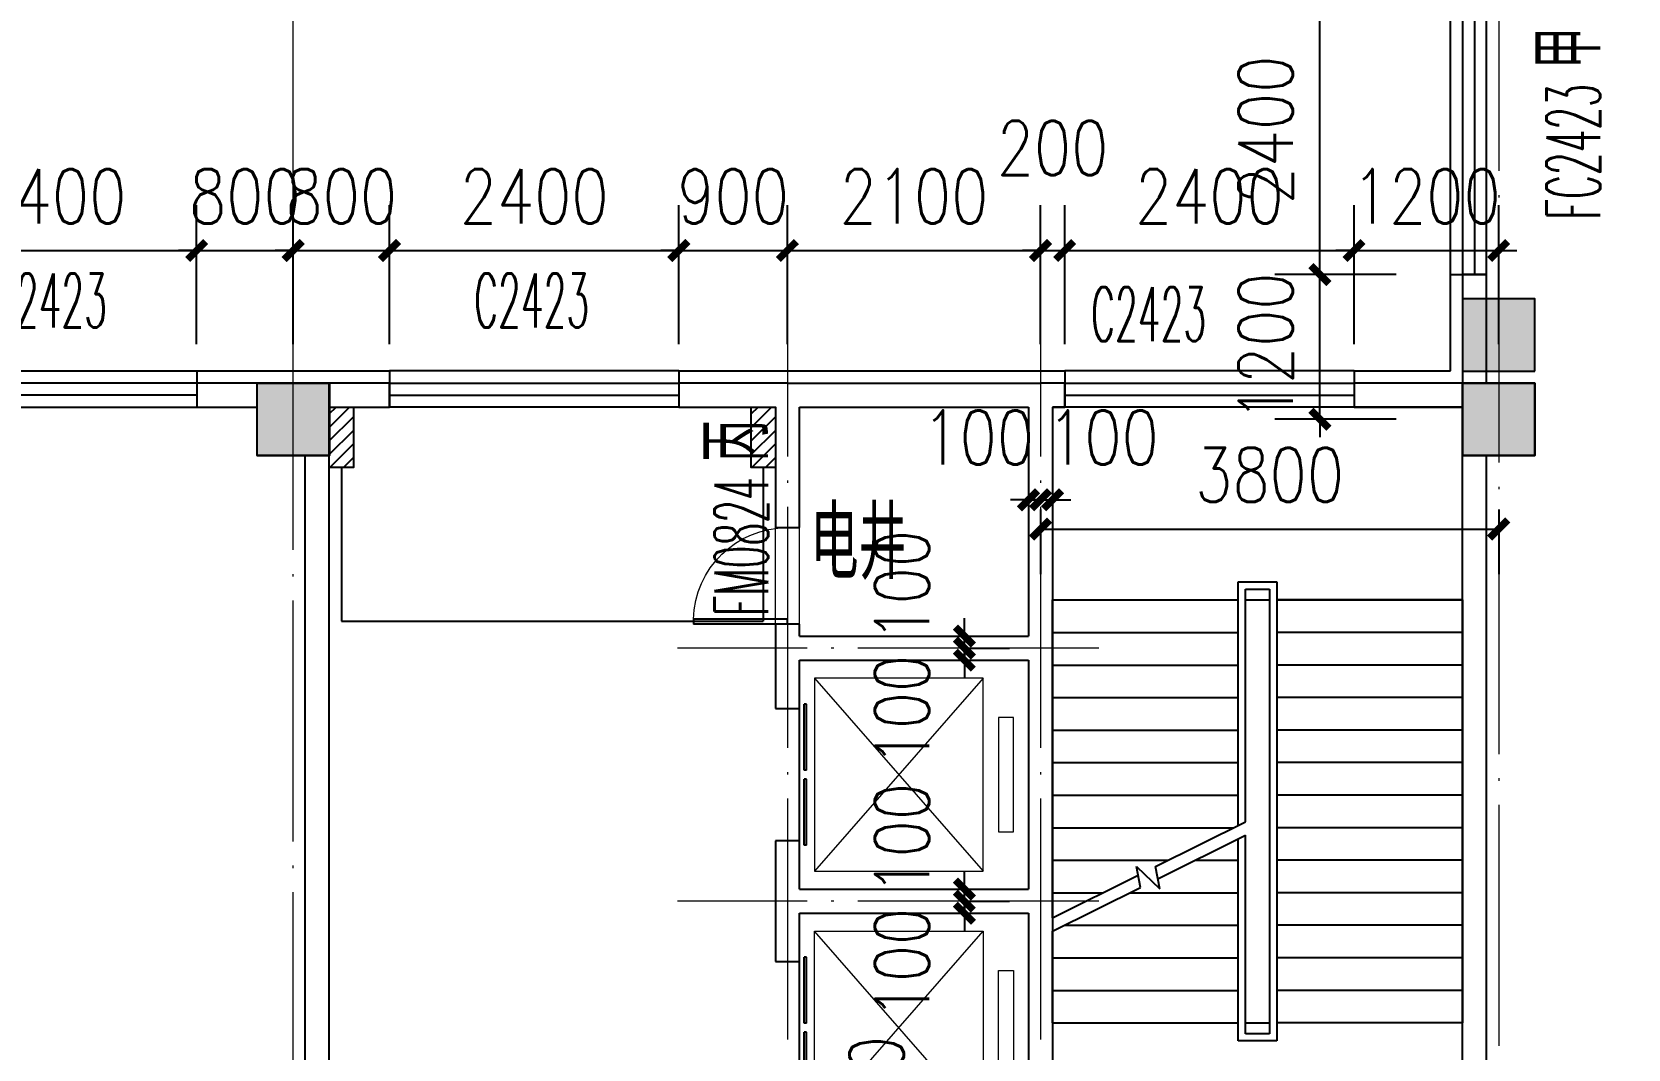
# Model space of a CAD drawing. Extents: x 1417642 to 3570900, y 124798 to 1191112.
# Drawn here: x 1499244 to 1512483, y 280589 to 289031 of the extents above; entities that cross this region are included whole.
import ezdxf

# ---------------------------------------------------------------- set-up
doc = ezdxf.new("R2010")
doc.units = 0
doc.header["$LTSCALE"] = 1000
doc.header["$MEASUREMENT"] = 0
doc.linetypes.add('DOTE', pattern=[2.42, 2, -0.2, 0.02, -0.2])
doc.layers.get('0').update_dxf_attribs({"linetype": 'CONTINUOUS'})
doc.layers.get('Defpoints').update_dxf_attribs({"linetype": 'CONTINUOUS'})
for name, color, linetype in [('colu', 2, 'CONTINUOUS'), ('COLUMN', 9, 'CONTINUOUS'), ('DIM_SYMB', 3, 'CONTINUOUS'), ('DOTE', 1, 'DOTE'), ('PUB_DIM', 3, 'CONTINUOUS'), ('PUB_HATCH', 8, 'CONTINUOUS'), ('PUB_TEXT', 40, 'CONTINUOUS'), ('STAIR', 2, 'CONTINUOUS'), ('SURFACE', 6, 'CONTINUOUS'), ('tiaozheng', 20, 'CONTINUOUS'), ('WALL', 4, 'CONTINUOUS'), ('WINDOW', 2, 'CONTINUOUS'), ('WINDOW_TEXT', 7, 'CONTINUOUS'), ('柱填充', 8, 'CONTINUOUS'), ('柱填充 @ 1', 8, 'CONTINUOUS')]:
    doc.layers.add(name, color=color, linetype=linetype)
doc.styles.add('_TCH_WINDOW', font='ROMANS.shx', dxfattribs={"width": 0.7, "height": 400, "bigfont": 'Z.shx'})
doc.styles.add('DIM_FONT', font='SIMPLEX.shx', dxfattribs={"width": 0.8})
doc.styles.add('Z', font='ROMANS', dxfattribs={"width": 0.7, "bigfont": 'Z'})
doc.dimstyles.new('DIMN150', dxfattribs={"dimscale": 1.5, "dimtxt": 300, "dimasz": 100, "dimexe": 250, "dimexo": 300, "dimgap": 150, "dimtad": 1, "dimdec": 0, "dimzin": 0, "dimdsep": 46, "dimtxsty": 'DIM_FONT', "dimblk": 'ARCHTICK', "dimcen": 0.09, "dimdle": 1.5, "dimclrt": 7, "dimazin": 2, "dimtfac": 1, "dimtdec": 0, "dimtix": 1, "dimtmove": 2, "dimatfit": 3, "dimldrblk": 'ARCHTICK', "dimfxl": 1, "dimtolj": 1, "dimtzin": 0, "dimarcsym": 0})

# ---------------------------------------------------------------- blocks, each defined once
blk = doc.blocks.new('5873')
at = {"layer": '柱填充 @ 1', "ltscale": 1000}
for points in [[(1565228, 714085), (1565828, 714085), (1565828, 713485), (1565228, 713485)], [(1575228, 714085), (1575828, 714085), (1575828, 713485), (1575228, 713485)]]:
    blk.add_hatch(color=256, dxfattribs=at).paths.add_polyline_path(points)
at = {"layer": 'colu', "ltscale": 1000}
for points in [[(1565228, 714085), (1565828, 714085), (1565828, 713485), (1565228, 713485)], [(1575228, 714085), (1575828, 714085), (1575828, 713485), (1575228, 713485)]]:
    blk.add_lwpolyline(points, close=True, dxfattribs=at)
blk = doc.blocks.new('i89')
at = {"layer": '柱填充'}
h = blk.add_hatch(color=256, dxfattribs=at)
h.paths.add_polyline_path([(1555333, 501498), (1555333, 502098), (1554733, 502098), (1554733, 501498)])
h.paths.add_polyline_path([(1525733, 501498), (1525733, 502098), (1525133, 502098), (1525133, 501498)])
h.paths.add_polyline_path([(1517733, 501498), (1517733, 502098), (1517133, 502098), (1517133, 501498)])
h.paths.add_polyline_path([(1509733, 501498), (1509733, 502098), (1509133, 502098), (1509133, 501498)])
h.paths.add_polyline_path([(1501733, 501498), (1501733, 502098), (1501133, 502098), (1501133, 501498)])
h.paths.add_polyline_path([(1498133, 501498), (1498133, 502098), (1497533, 502098), (1497533, 501498)])
h.paths.add_polyline_path([(1498133, 529448), (1498133, 530148), (1497433, 530148), (1497433, 529448)])
h.paths.add_polyline_path([(1498133, 537448), (1498133, 538148), (1497433, 538148), (1497433, 537448)])
h.paths.add_polyline_path([(1541783, 545398), (1541783, 546098), (1541083, 546098), (1541083, 545398)])
h.paths.add_polyline_path([(1565333, 559098), (1565333, 559698), (1564733, 559698), (1564733, 559098)])
h.paths.add_polyline_path([(1565383, 549098), (1565383, 549798), (1564683, 549798), (1564683, 549098)])
h.paths.add_polyline_path([(1565333, 545498), (1565333, 546098), (1564733, 546098), (1564733, 545498)])
h.paths.add_polyline_path([(1565383, 538098), (1564683, 538098), (1564683, 537498), (1565383, 537498)])
h.paths.add_polyline_path([(1565333, 529498), (1565333, 530098), (1564733, 530098), (1564733, 529498)])
h.paths.add_polyline_path([(1565333, 519498), (1565333, 520098), (1564733, 520098), (1564733, 519498)])
h.paths.add_polyline_path([(1565333, 511498), (1565333, 512098), (1564733, 512098), (1564733, 511498)])
h.paths.add_polyline_path([(1565333, 501498), (1565333, 502098), (1564733, 502098), (1564733, 501498)])
h.paths.add_polyline_path([(1555333, 559098), (1555333, 559698), (1554733, 559698), (1554733, 559098)])
h.paths.add_polyline_path([(1555333, 549098), (1555333, 549698), (1554733, 549698), (1554733, 549098)])
h.paths.add_polyline_path([(1555333, 545498), (1555333, 546098), (1554733, 546098), (1554733, 545498)])
h.paths.add_polyline_path([(1555333, 537498), (1555333, 538098), (1554733, 538098), (1554733, 537498)])
h.paths.add_polyline_path([(1555433, 529448), (1555433, 530148), (1554733, 530148), (1554733, 529448)])
h.paths.add_polyline_path([(1555433, 519448), (1555433, 520148), (1554733, 520148), (1554733, 519448)])
h.paths.add_polyline_path([(1555433, 511498), (1555433, 512198), (1554733, 512198), (1554733, 511498)])
h.paths.add_polyline_path([(1551733, 557298), (1551733, 557898), (1551133, 557898), (1551133, 557298)])
h.paths.add_polyline_path([(1551783, 549098), (1551783, 549798), (1551083, 549798), (1551083, 549098)])
h.paths.add_polyline_path([(1551733, 545498), (1551733, 546098), (1551133, 546098), (1551133, 545498)])
h.paths.add_polyline_path([(1551733, 537498), (1551733, 538098), (1551133, 538098), (1551133, 537498)])
h.paths.add_polyline_path([(1551733, 529498), (1551733, 530098), (1551133, 530098), (1551133, 529498)])
h.paths.add_polyline_path([(1551733, 519498), (1551733, 520098), (1551133, 520098), (1551133, 519498)])
h.paths.add_polyline_path([(1551783, 511498), (1551783, 512198), (1551083, 512198), (1551083, 511498)])
h.paths.add_polyline_path([(1551733, 501498), (1551733, 502098), (1551133, 502098), (1551133, 501498)])
h.paths.add_polyline_path([(1541733, 559098), (1541733, 559698), (1541133, 559698), (1541133, 559098)])
h.paths.add_polyline_path([(1541733, 557298), (1541733, 557898), (1541133, 557898), (1541133, 557298)])
h.paths.add_polyline_path([(1541783, 549098), (1541783, 549798), (1541083, 549798), (1541083, 549098)])
h.paths.add_polyline_path([(1541733, 537498), (1541733, 538298), (1541133, 538298), (1541133, 537498)])
h.paths.add_polyline_path([(1541733, 519298), (1541733, 520098), (1541133, 520098), (1541133, 519298)])
h.paths.add_polyline_path([(1541833, 511498), (1541833, 512298), (1541033, 512298), (1541033, 511498)])
h.paths.add_polyline_path([(1541733, 501498), (1541733, 502098), (1541133, 502098), (1541133, 501498)])
h.paths.add_polyline_path([(1533733, 559098), (1533733, 559698), (1533133, 559698), (1533133, 559098)])
h.paths.add_polyline_path([(1533783, 549098), (1533783, 549798), (1533083, 549798), (1533083, 549098)])
h.paths.add_polyline_path([(1533733, 545498), (1533733, 546098), (1533133, 546098), (1533133, 545498)])
h.paths.add_polyline_path([(1533733, 537498), (1533733, 538298), (1533133, 538298), (1533133, 537498)])
h.paths.add_polyline_path([(1533733, 519298), (1533733, 520098), (1533133, 520098), (1533133, 519298)])
h.paths.add_polyline_path([(1533833, 511498), (1533833, 512298), (1533033, 512298), (1533033, 511498)])
h.paths.add_polyline_path([(1533733, 501498), (1533733, 502098), (1533133, 502098), (1533133, 501498)])
h.paths.add_polyline_path([(1525733, 559098), (1525733, 559698), (1525133, 559698), (1525133, 559098)])
h.paths.add_polyline_path([(1525783, 549098), (1525783, 549798), (1525083, 549798), (1525083, 549098)])
h.paths.add_polyline_path([(1525733, 545498), (1525733, 546098), (1525133, 546098), (1525133, 545498)])
h.paths.add_polyline_path([(1525733, 537498), (1525733, 538298), (1525133, 538298), (1525133, 537498)])
h.paths.add_polyline_path([(1525733, 519298), (1525733, 520098), (1525133, 520098), (1525133, 519298)])
h.paths.add_polyline_path([(1525833, 511498), (1525833, 512298), (1525033, 512298), (1525033, 511498)])
h.paths.add_polyline_path([(1517733, 559098), (1517733, 559698), (1517133, 559698), (1517133, 559098)])
h.paths.add_polyline_path([(1517783, 549098), (1517783, 549798), (1517083, 549798), (1517083, 549098)])
h.paths.add_polyline_path([(1517733, 545498), (1517733, 546098), (1517133, 546098), (1517133, 545498)])
h.paths.add_polyline_path([(1517733, 537498), (1517733, 538298), (1517133, 538298), (1517133, 537498)])
h.paths.add_polyline_path([(1517733, 519298), (1517733, 520098), (1517133, 520098), (1517133, 519298)])
h.paths.add_polyline_path([(1517833, 511498), (1517833, 512298), (1517033, 512298), (1517033, 511498)])
h.paths.add_polyline_path([(1509733, 559098), (1509733, 559698), (1509133, 559698), (1509133, 559098)])
h.paths.add_polyline_path([(1509783, 549098), (1509783, 549798), (1509083, 549798), (1509083, 549098)])
h.paths.add_polyline_path([(1509733, 545498), (1509733, 546098), (1509133, 546098), (1509133, 545498)])
h.paths.add_polyline_path([(1509733, 537498), (1509733, 538298), (1509133, 538298), (1509133, 537498)])
h.paths.add_polyline_path([(1509733, 519298), (1509733, 520098), (1509133, 520098), (1509133, 519298)])
h.paths.add_polyline_path([(1509833, 511498), (1509833, 512298), (1509033, 512298), (1509033, 511498)])
h.paths.add_polyline_path([(1509733, 480798), (1509733, 481398), (1509133, 481398), (1509133, 480798)])
h.paths.add_polyline_path([(1501733, 559098), (1501733, 559698), (1501133, 559698), (1501133, 559098)])
h.paths.add_polyline_path([(1501733, 549098), (1501733, 549698), (1501133, 549698), (1501133, 549098)])
h.paths.add_polyline_path([(1501733, 545498), (1501733, 546098), (1501133, 546098), (1501133, 545498)])
h.paths.add_polyline_path([(1501733, 537498), (1501733, 538098), (1501133, 538098), (1501133, 537498)])
h.paths.add_polyline_path([(1501733, 529498), (1501733, 530098), (1501133, 530098), (1501133, 529498)])
h.paths.add_polyline_path([(1501733, 519498), (1501733, 520098), (1501133, 520098), (1501133, 519498)])
h.paths.add_polyline_path([(1501833, 511498), (1501833, 512198), (1501133, 512198), (1501133, 511498)])
h.paths.add_polyline_path([(1501733, 480798), (1501733, 481398), (1501133, 481398), (1501133, 480798)])
h.paths.add_polyline_path([(1498133, 559098), (1498133, 559698), (1497533, 559698), (1497533, 559098)])
h.paths.add_polyline_path([(1498183, 549098), (1498183, 549798), (1497483, 549798), (1497483, 549098)])
h.paths.add_polyline_path([(1498133, 545498), (1498133, 546098), (1497533, 546098), (1497533, 545498)])
h.paths.add_polyline_path([(1498133, 519448), (1498133, 520148), (1497433, 520148), (1497433, 519448)])
h.paths.add_polyline_path([(1498133, 511448), (1498133, 512148), (1497433, 512148), (1497433, 511448)])
h.paths.add_polyline_path([(1498133, 480798), (1498133, 481398), (1497533, 481398), (1497533, 480798)])
h.paths.add_polyline_path([(1488133, 559098), (1488133, 559698), (1487533, 559698), (1487533, 559098)])
h.paths.add_polyline_path([(1488233, 549098), (1488233, 549798), (1487533, 549798), (1487533, 549098)])
h.paths.add_polyline_path([(1488133, 545498), (1488133, 546098), (1487533, 546098), (1487533, 545498)])
h.paths.add_polyline_path([(1488133, 537498), (1488133, 538098), (1487533, 538098), (1487533, 537498)])
h.paths.add_polyline_path([(1488133, 529498), (1488133, 530098), (1487533, 530098), (1487533, 529498)])
h.paths.add_polyline_path([(1488133, 519498), (1488133, 520098), (1487533, 520098), (1487533, 519498)])
h.paths.add_polyline_path([(1488133, 511498), (1488133, 512098), (1487533, 512098), (1487533, 511498)])
h.paths.add_polyline_path([(1488133, 501498), (1488133, 502098), (1487533, 502098), (1487533, 501498)])
h.paths.add_polyline_path([(1488133, 480798), (1488133, 481398), (1487533, 481398), (1487533, 480798)])
h.paths.add_polyline_path([(1498133, 484398), (1498133, 485198), (1497433, 485198), (1497433, 484398)])
h.paths.add_polyline_path([(1498134, 496298), (1498134, 497098), (1497433, 497098), (1497433, 496298)])
h.paths.add_polyline_path([(1487533, 497098), (1487533, 496298), (1488233, 496298), (1488233, 497098)])
h.paths.add_polyline_path([(1487533, 485198), (1487533, 484398), (1488233, 484398), (1488233, 485198)])
h.paths.add_polyline_path([(1509733, 496298), (1509733, 497098), (1509033, 497098), (1509033, 496298)])
h.paths.add_polyline_path([(1509733, 484398), (1509733, 485198), (1509033, 485198), (1509033, 484398)])
at = {"layer": 'colu'}
blk.add_lwpolyline([(1488133, 480798), (1488133, 481398), (1487533, 481398), (1487533, 480798)], close=True, dxfattribs=at)
blk = doc.blocks.new('_ArchTick')
at = {"color": 0, "linetype": 'ByBlock', "const_width": 0.4}
blk.add_lwpolyline([(-0.5, -0.5), (0.5, 0.5)], dxfattribs=at)
blk = doc.blocks.new('*D856')
at = {"layer": 'Defpoints', "color": 0}
for p in [(1506349, 279817), (1506767, 279817), (1506349, 279717)]:
    blk.add_point(p, dxfattribs=at)
at = {"layer": 'PUB_DIM', "color": 0, "lineweight": -2}
for p, q in [((1506767, 279817), (1506767, 279967)), ((1506767, 279717), (1506767, 279817)), ((1506799, 279817), (1507142, 279817)), ((1506767, 279717), (1506767, 279567)), ((1506799, 279717), (1507142, 279717))]:
    blk.add_line(p, q, dxfattribs=at)
at = {"layer": 'PUB_DIM', "color": 0, "lineweight": -2, "xscale": 150, "yscale": 150, "zscale": 150}
for p, rotation in [((1506767, 279817), 270), ((1506767, 279717), 90)]:
    blk.add_blockref('_ArchTick', p, dxfattribs=dict(at, rotation=rotation))
at = {"layer": 'PUB_DIM', "color": 7, "insert": (1506250, 280235), "char_height": 450, "attachment_point": 5, "rotation": 90, "style": 'DIM_FONT'}
blk.add_mtext('\\A1;100', dxfattribs=at)
blk = doc.blocks.new('*D858')
at = {"layer": 'Defpoints', "color": 0}
for p in [(1506560, 281917), (1506978, 281917), (1506560, 281817)]:
    blk.add_point(p, dxfattribs=at)
at = {"layer": 'PUB_DIM', "color": 0, "lineweight": -2}
for p, q in [((1506978, 281917), (1506978, 282067)), ((1506978, 281817), (1506978, 281917)), ((1507010, 281917), (1507353, 281917)), ((1506978, 281817), (1506978, 281667)), ((1507010, 281817), (1507353, 281817))]:
    blk.add_line(p, q, dxfattribs=at)
at = {"layer": 'PUB_DIM', "color": 0, "lineweight": -2, "xscale": 150, "yscale": 150, "zscale": 150}
for p, rotation in [((1506978, 281917), 270), ((1506978, 281817), 90)]:
    blk.add_blockref('_ArchTick', p, dxfattribs=dict(at, rotation=rotation))
at = {"layer": 'PUB_DIM', "color": 7, "insert": (1506461, 282335), "char_height": 450, "attachment_point": 5, "rotation": 90, "style": 'DIM_FONT'}
blk.add_mtext('\\A1;100', dxfattribs=at)
blk = doc.blocks.new('*D859')
at = {"layer": 'Defpoints', "color": 0}
for p in [(1506560, 281817), (1506978, 281817), (1506560, 281717)]:
    blk.add_point(p, dxfattribs=at)
at = {"layer": 'PUB_DIM', "color": 0, "lineweight": -2}
for p, q in [((1506978, 281817), (1506978, 281967)), ((1506978, 281717), (1506978, 281817)), ((1507010, 281817), (1507353, 281817)), ((1506978, 281717), (1506978, 281567)), ((1507010, 281717), (1507353, 281717))]:
    blk.add_line(p, q, dxfattribs=at)
at = {"layer": 'PUB_DIM', "color": 0, "lineweight": -2, "xscale": 150, "yscale": 150, "zscale": 150}
for p, rotation in [((1506978, 281817), 270), ((1506978, 281717), 90)]:
    blk.add_blockref('_ArchTick', p, dxfattribs=dict(at, rotation=rotation))
at = {"layer": 'PUB_DIM', "color": 7, "insert": (1506461, 281299), "char_height": 450, "attachment_point": 5, "rotation": 90, "style": 'DIM_FONT'}
blk.add_mtext('\\A1;100', dxfattribs=at)
blk = doc.blocks.new('*D860')
at = {"layer": 'Defpoints', "color": 0}
for p in [(1506560, 284017), (1506978, 284017), (1506560, 283917)]:
    blk.add_point(p, dxfattribs=at)
at = {"layer": 'PUB_DIM', "color": 0, "lineweight": -2}
for p, q in [((1506978, 284017), (1506978, 284167)), ((1506978, 283917), (1506978, 284017)), ((1507010, 284017), (1507353, 284017)), ((1506978, 283917), (1506978, 283767)), ((1507010, 283917), (1507353, 283917))]:
    blk.add_line(p, q, dxfattribs=at)
at = {"layer": 'PUB_DIM', "color": 0, "lineweight": -2, "xscale": 150, "yscale": 150, "zscale": 150}
for p, rotation in [((1506978, 284017), 270), ((1506978, 283917), 90)]:
    blk.add_blockref('_ArchTick', p, dxfattribs=dict(at, rotation=rotation))
at = {"layer": 'PUB_DIM', "color": 7, "insert": (1506461, 284435), "char_height": 450, "attachment_point": 5, "rotation": 90, "style": 'DIM_FONT'}
blk.add_mtext('\\A1;100', dxfattribs=at)
blk = doc.blocks.new('*D861')
at = {"layer": 'Defpoints', "color": 0}
for p in [(1506560, 283917), (1506978, 283917), (1506560, 283817)]:
    blk.add_point(p, dxfattribs=at)
at = {"layer": 'PUB_DIM', "color": 0, "lineweight": -2}
for p, q in [((1506978, 283917), (1506978, 284067)), ((1506978, 283817), (1506978, 283917)), ((1507010, 283917), (1507353, 283917)), ((1506978, 283817), (1506978, 283667)), ((1507010, 283817), (1507353, 283817))]:
    blk.add_line(p, q, dxfattribs=at)
at = {"layer": 'PUB_DIM', "color": 0, "lineweight": -2, "xscale": 150, "yscale": 150, "zscale": 150}
for p, rotation in [((1506978, 283917), 270), ((1506978, 283817), 90)]:
    blk.add_blockref('_ArchTick', p, dxfattribs=dict(at, rotation=rotation))
at = {"layer": 'PUB_DIM', "color": 7, "insert": (1506461, 283399), "char_height": 450, "attachment_point": 5, "rotation": 90, "style": 'DIM_FONT'}
blk.add_mtext('\\A1;100', dxfattribs=at)
blk = doc.blocks.new('*D862')
at = {"layer": 'Defpoints', "color": 0}
for p in [(1507510, 285359), (1507610, 285359), (1507610, 285148)]:
    blk.add_point(p, dxfattribs=at)
at = {"layer": 'PUB_DIM', "color": 0, "lineweight": -2}
for p, q in [((1507510, 285148), (1507360, 285148)), ((1507510, 285148), (1507610, 285148)), ((1507610, 285148), (1507760, 285148)), ((1507510, 284909), (1507510, 284773)), ((1507610, 284909), (1507610, 284773))]:
    blk.add_line(p, q, dxfattribs=at)
at = {"layer": 'PUB_DIM', "color": 0, "lineweight": -2, "xscale": 150, "yscale": 150, "zscale": 150}
blk.add_blockref('_ArchTick', (1507510, 285148), dxfattribs=at)
at = {"layer": 'PUB_DIM', "color": 0, "lineweight": -2, "xscale": 150, "yscale": 150, "zscale": 150, "rotation": 180}
blk.add_blockref('_ArchTick', (1507610, 285148), dxfattribs=at)
at = {"layer": 'PUB_DIM', "color": 7, "insert": (1507093, 285665), "char_height": 450, "attachment_point": 5, "style": 'DIM_FONT'}
blk.add_mtext('\\A1;100', dxfattribs=at)
blk = doc.blocks.new('*D863')
at = {"layer": 'Defpoints', "color": 0}
for p in [(1507610, 285359), (1507710, 285359), (1507710, 285148)]:
    blk.add_point(p, dxfattribs=at)
at = {"layer": 'PUB_DIM', "color": 0, "lineweight": -2}
for p, q in [((1507610, 285148), (1507460, 285148)), ((1507610, 285148), (1507710, 285148)), ((1507710, 285148), (1507860, 285148)), ((1507610, 284909), (1507610, 284773)), ((1507710, 284909), (1507710, 284773))]:
    blk.add_line(p, q, dxfattribs=at)
at = {"layer": 'PUB_DIM', "color": 0, "lineweight": -2, "xscale": 150, "yscale": 150, "zscale": 150}
blk.add_blockref('_ArchTick', (1507610, 285148), dxfattribs=at)
at = {"layer": 'PUB_DIM', "color": 0, "lineweight": -2, "xscale": 150, "yscale": 150, "zscale": 150, "rotation": 180}
blk.add_blockref('_ArchTick', (1507710, 285148), dxfattribs=at)
at = {"layer": 'PUB_DIM', "color": 7, "insert": (1508128, 285665), "char_height": 450, "attachment_point": 5, "style": 'DIM_FONT'}
blk.add_mtext('\\A1;100', dxfattribs=at)
blk = doc.blocks.new('*D1070')
at = {"layer": 'Defpoints', "color": 0}
for p in [(1511410, 287217), (1510210, 285991), (1511410, 285991)]:
    blk.add_point(p, dxfattribs=at)
at = {"layer": 'PUB_DIM', "color": 0, "lineweight": -2}
for p, q in [((1510210, 286441), (1510210, 287592)), ((1511410, 286441), (1511410, 287592)), ((1510210, 287217), (1510060, 287217)), ((1510210, 287217), (1511410, 287217)), ((1511410, 287217), (1511560, 287217))]:
    blk.add_line(p, q, dxfattribs=at)
at = {"layer": 'PUB_DIM', "color": 0, "lineweight": -2, "xscale": 150, "yscale": 150, "zscale": 150}
blk.add_blockref('_ArchTick', (1510210, 287217), dxfattribs=at)
at = {"layer": 'PUB_DIM', "color": 0, "lineweight": -2, "xscale": 150, "yscale": 150, "zscale": 150, "rotation": 180}
blk.add_blockref('_ArchTick', (1511410, 287217), dxfattribs=at)
at = {"layer": 'PUB_DIM', "color": 7, "insert": (1510810, 287667), "char_height": 450, "attachment_point": 5, "style": 'DIM_FONT'}
blk.add_mtext('\\A1;1200', dxfattribs=at)
blk = doc.blocks.new('*D1071')
at = {"layer": 'Defpoints', "color": 0}
for p in [(1510210, 287217), (1507810, 285991), (1510210, 285991)]:
    blk.add_point(p, dxfattribs=at)
at = {"layer": 'PUB_DIM', "color": 0, "lineweight": -2}
for p, q in [((1507810, 286441), (1507810, 287592)), ((1510210, 286441), (1510210, 287592)), ((1507808, 287217), (1510213, 287217))]:
    blk.add_line(p, q, dxfattribs=at)
at = {"layer": 'PUB_DIM', "color": 0, "lineweight": -2, "xscale": 150, "yscale": 150, "zscale": 150, "rotation": 180}
blk.add_blockref('_ArchTick', (1507810, 287217), dxfattribs=at)
at = {"layer": 'PUB_DIM', "color": 0, "lineweight": -2, "xscale": 150, "yscale": 150, "zscale": 150}
blk.add_blockref('_ArchTick', (1510210, 287217), dxfattribs=at)
at = {"layer": 'PUB_DIM', "color": 7, "insert": (1509010, 287667), "char_height": 450, "attachment_point": 5, "style": 'DIM_FONT'}
blk.add_mtext('\\A1;2400', dxfattribs=at)
blk = doc.blocks.new('*D1072')
at = {"layer": 'Defpoints', "color": 0}
for p in [(1507810, 287217), (1507610, 285991), (1507810, 285991)]:
    blk.add_point(p, dxfattribs=at)
at = {"layer": 'PUB_DIM', "color": 0, "lineweight": -2}
for p, q in [((1507610, 286441), (1507610, 287592)), ((1507810, 286441), (1507810, 287592)), ((1507610, 287217), (1507460, 287217)), ((1507610, 287217), (1507810, 287217)), ((1507810, 287217), (1507960, 287217))]:
    blk.add_line(p, q, dxfattribs=at)
at = {"layer": 'PUB_DIM', "color": 0, "lineweight": -2, "xscale": 150, "yscale": 150, "zscale": 150}
blk.add_blockref('_ArchTick', (1507610, 287217), dxfattribs=at)
at = {"layer": 'PUB_DIM', "color": 0, "lineweight": -2, "xscale": 150, "yscale": 150, "zscale": 150, "rotation": 180}
blk.add_blockref('_ArchTick', (1507810, 287217), dxfattribs=at)
at = {"layer": 'PUB_DIM', "color": 7, "insert": (1507710, 288068), "char_height": 450, "attachment_point": 5, "style": 'DIM_FONT'}
blk.add_mtext('\\A1;200', dxfattribs=at)
blk = doc.blocks.new('*D1073')
at = {"layer": 'Defpoints', "color": 0}
for p in [(1507610, 287217), (1505510, 285991), (1507610, 285991)]:
    blk.add_point(p, dxfattribs=at)
at = {"layer": 'PUB_DIM', "color": 0, "lineweight": -2}
for p, q in [((1505510, 286441), (1505510, 287592)), ((1507610, 286441), (1507610, 287592)), ((1505508, 287217), (1507613, 287217))]:
    blk.add_line(p, q, dxfattribs=at)
at = {"layer": 'PUB_DIM', "color": 0, "lineweight": -2, "xscale": 150, "yscale": 150, "zscale": 150, "rotation": 180}
blk.add_blockref('_ArchTick', (1505510, 287217), dxfattribs=at)
at = {"layer": 'PUB_DIM', "color": 0, "lineweight": -2, "xscale": 150, "yscale": 150, "zscale": 150}
blk.add_blockref('_ArchTick', (1507610, 287217), dxfattribs=at)
at = {"layer": 'PUB_DIM', "color": 7, "insert": (1506560, 287667), "char_height": 450, "attachment_point": 5, "style": 'DIM_FONT'}
blk.add_mtext('\\A1;2100', dxfattribs=at)
blk = doc.blocks.new('*D1074')
at = {"layer": 'Defpoints', "color": 0}
for p in [(1505510, 287217), (1504610, 285991), (1505510, 285991)]:
    blk.add_point(p, dxfattribs=at)
at = {"layer": 'PUB_DIM', "color": 0, "lineweight": -2}
for p, q in [((1504610, 286441), (1504610, 287592)), ((1505510, 286441), (1505510, 287592)), ((1504610, 287217), (1504460, 287217)), ((1504610, 287217), (1505510, 287217)), ((1505510, 287217), (1505660, 287217))]:
    blk.add_line(p, q, dxfattribs=at)
at = {"layer": 'PUB_DIM', "color": 0, "lineweight": -2, "xscale": 150, "yscale": 150, "zscale": 150}
blk.add_blockref('_ArchTick', (1504610, 287217), dxfattribs=at)
at = {"layer": 'PUB_DIM', "color": 0, "lineweight": -2, "xscale": 150, "yscale": 150, "zscale": 150, "rotation": 180}
blk.add_blockref('_ArchTick', (1505510, 287217), dxfattribs=at)
at = {"layer": 'PUB_DIM', "color": 7, "insert": (1505060, 287667), "char_height": 450, "attachment_point": 5, "style": 'DIM_FONT'}
blk.add_mtext('\\A1;900', dxfattribs=at)
blk = doc.blocks.new('*D1075')
at = {"layer": 'Defpoints', "color": 0}
for p in [(1504610, 287217), (1502210, 285991), (1504610, 285991)]:
    blk.add_point(p, dxfattribs=at)
at = {"layer": 'PUB_DIM', "color": 0, "lineweight": -2}
for p, q in [((1502210, 286441), (1502210, 287592)), ((1504610, 286441), (1504610, 287592)), ((1502208, 287217), (1504613, 287217))]:
    blk.add_line(p, q, dxfattribs=at)
at = {"layer": 'PUB_DIM', "color": 0, "lineweight": -2, "xscale": 150, "yscale": 150, "zscale": 150, "rotation": 180}
blk.add_blockref('_ArchTick', (1502210, 287217), dxfattribs=at)
at = {"layer": 'PUB_DIM', "color": 0, "lineweight": -2, "xscale": 150, "yscale": 150, "zscale": 150}
blk.add_blockref('_ArchTick', (1504610, 287217), dxfattribs=at)
at = {"layer": 'PUB_DIM', "color": 7, "insert": (1503410, 287667), "char_height": 450, "attachment_point": 5, "style": 'DIM_FONT'}
blk.add_mtext('\\A1;2400', dxfattribs=at)
blk = doc.blocks.new('*D1076')
at = {"layer": 'Defpoints', "color": 0}
for p in [(1502210, 287217), (1501410, 285991), (1502210, 285991)]:
    blk.add_point(p, dxfattribs=at)
at = {"layer": 'PUB_DIM', "color": 0, "lineweight": -2}
for p, q in [((1501410, 286441), (1501410, 287592)), ((1502210, 286441), (1502210, 287592)), ((1501410, 287217), (1501260, 287217)), ((1501410, 287217), (1502210, 287217)), ((1502210, 287217), (1502360, 287217))]:
    blk.add_line(p, q, dxfattribs=at)
at = {"layer": 'PUB_DIM', "color": 0, "lineweight": -2, "xscale": 150, "yscale": 150, "zscale": 150}
blk.add_blockref('_ArchTick', (1501410, 287217), dxfattribs=at)
at = {"layer": 'PUB_DIM', "color": 0, "lineweight": -2, "xscale": 150, "yscale": 150, "zscale": 150, "rotation": 180}
blk.add_blockref('_ArchTick', (1502210, 287217), dxfattribs=at)
at = {"layer": 'PUB_DIM', "color": 7, "insert": (1501810, 287667), "char_height": 450, "attachment_point": 5, "style": 'DIM_FONT'}
blk.add_mtext('\\A1;800', dxfattribs=at)
blk = doc.blocks.new('*D1077')
at = {"layer": 'Defpoints', "color": 0}
for p in [(1501410, 287217), (1500610, 285991), (1501410, 285991)]:
    blk.add_point(p, dxfattribs=at)
at = {"layer": 'PUB_DIM', "color": 0, "lineweight": -2}
for p, q in [((1500610, 286441), (1500610, 287592)), ((1501410, 286441), (1501410, 287592)), ((1500610, 287217), (1500460, 287217)), ((1500610, 287217), (1501410, 287217)), ((1501410, 287217), (1501560, 287217))]:
    blk.add_line(p, q, dxfattribs=at)
at = {"layer": 'PUB_DIM', "color": 0, "lineweight": -2, "xscale": 150, "yscale": 150, "zscale": 150}
blk.add_blockref('_ArchTick', (1500610, 287217), dxfattribs=at)
at = {"layer": 'PUB_DIM', "color": 0, "lineweight": -2, "xscale": 150, "yscale": 150, "zscale": 150, "rotation": 180}
blk.add_blockref('_ArchTick', (1501410, 287217), dxfattribs=at)
at = {"layer": 'PUB_DIM', "color": 7, "insert": (1501010, 287667), "char_height": 450, "attachment_point": 5, "style": 'DIM_FONT'}
blk.add_mtext('\\A1;800', dxfattribs=at)
blk = doc.blocks.new('*D1078')
at = {"layer": 'Defpoints', "color": 0}
for p in [(1500610, 287217), (1498210, 285991), (1500610, 285991)]:
    blk.add_point(p, dxfattribs=at)
at = {"layer": 'PUB_DIM', "color": 0, "lineweight": -2}
for p, q in [((1498210, 286441), (1498210, 287592)), ((1500610, 286441), (1500610, 287592)), ((1498208, 287217), (1500613, 287217))]:
    blk.add_line(p, q, dxfattribs=at)
at = {"layer": 'PUB_DIM', "color": 0, "lineweight": -2, "xscale": 150, "yscale": 150, "zscale": 150, "rotation": 180}
blk.add_blockref('_ArchTick', (1498210, 287217), dxfattribs=at)
at = {"layer": 'PUB_DIM', "color": 0, "lineweight": -2, "xscale": 150, "yscale": 150, "zscale": 150}
blk.add_blockref('_ArchTick', (1500610, 287217), dxfattribs=at)
at = {"layer": 'PUB_DIM', "color": 7, "insert": (1499410, 287667), "char_height": 450, "attachment_point": 5, "style": 'DIM_FONT'}
blk.add_mtext('\\A1;2400', dxfattribs=at)
blk = doc.blocks.new('*D1458')
at = {"layer": 'Defpoints', "color": 0}
for p in [(1507610, 285517), (1511410, 285517), (1511410, 284905)]:
    blk.add_point(p, dxfattribs=at)
at = {"layer": 'PUB_DIM', "color": 0, "lineweight": -2}
for p, q in [((1507610, 285067), (1507610, 284530)), ((1511410, 285067), (1511410, 284530)), ((1507608, 284905), (1511413, 284905))]:
    blk.add_line(p, q, dxfattribs=at)
at = {"layer": 'PUB_DIM', "color": 0, "lineweight": -2, "xscale": 150, "yscale": 150, "zscale": 150, "rotation": 180}
blk.add_blockref('_ArchTick', (1507610, 284905), dxfattribs=at)
at = {"layer": 'PUB_DIM', "color": 0, "lineweight": -2, "xscale": 150, "yscale": 150, "zscale": 150}
blk.add_blockref('_ArchTick', (1511410, 284905), dxfattribs=at)
at = {"layer": 'PUB_DIM', "color": 7, "insert": (1509510, 285355), "char_height": 450, "attachment_point": 5, "style": 'DIM_FONT'}
blk.add_mtext('\\A1;3800', dxfattribs=at)
blk = doc.blocks.new('*D1492')
at = {"layer": 'Defpoints', "color": 0}
for p in [(1509927, 287017), (1511010, 287017), (1511010, 285817)]:
    blk.add_point(p, dxfattribs=at)
at = {"layer": 'PUB_DIM', "color": 0, "lineweight": -2}
for p, q in [((1509927, 287017), (1509927, 287167)), ((1510560, 287017), (1509552, 287017)), ((1509927, 285817), (1509927, 287017)), ((1510560, 285817), (1509552, 285817)), ((1509927, 285817), (1509927, 285667))]:
    blk.add_line(p, q, dxfattribs=at)
at = {"layer": 'PUB_DIM', "color": 0, "lineweight": -2, "xscale": 150, "yscale": 150, "zscale": 150}
for p, rotation in [((1509927, 287017), 270), ((1509927, 285817), 90)]:
    blk.add_blockref('_ArchTick', p, dxfattribs=dict(at, rotation=rotation))
at = {"layer": 'PUB_DIM', "color": 7, "insert": (1509477, 286417), "char_height": 450, "attachment_point": 5, "rotation": 90, "style": 'DIM_FONT'}
blk.add_mtext('\\A1;1200', dxfattribs=at)
blk = doc.blocks.new('*D1493')
at = {"layer": 'Defpoints', "color": 0}
for p in [(1509927, 289417), (1511010, 289417), (1511010, 287017)]:
    blk.add_point(p, dxfattribs=at)
at = {"layer": 'PUB_DIM', "color": 0, "lineweight": -2}
for p, q in [((1509927, 287015), (1509927, 289419)), ((1510560, 289417), (1509552, 289417)), ((1510560, 287017), (1509552, 287017))]:
    blk.add_line(p, q, dxfattribs=at)
at = {"layer": 'PUB_DIM', "color": 0, "lineweight": -2, "xscale": 150, "yscale": 150, "zscale": 150}
for p, rotation in [((1509927, 289417), 90), ((1509927, 287017), 270)]:
    blk.add_blockref('_ArchTick', p, dxfattribs=dict(at, rotation=rotation))
at = {"layer": 'PUB_DIM', "color": 7, "insert": (1509477, 288217), "char_height": 450, "attachment_point": 5, "rotation": 90, "style": 'DIM_FONT'}
blk.add_mtext('\\A1;2400', dxfattribs=at)
blk = doc.blocks.new('_FZH')
blk.add_lwpolyline([(-0.5, -0.5), (0.5, -0.5), (0.5, 0.5), (-0.5, 0.5)], close=True)
at = {"layer": 'PUB_HATCH'}
blk.add_solid([(-0.5, -0.5), (0.5, -0.5), (-0.5, 0.5), (0.5, 0.5)], dxfattribs=at)
blk = doc.blocks.new('$TCHSYS$WIN2D')
for p, q in [((-0.5, 0.5), (0.5, 0.5)), ((-0.5, 0.5), (-0.5, -0.5)), ((0.5, 0.5), (0.5, -0.5)), ((0.5, 0.1667), (-0.5, 0.1667)), ((0.5, -0.1667), (-0.5, -0.1667)), ((-0.5, -0.5), (0.5, -0.5))]:
    blk.add_line(p, q)
blk = doc.blocks.new('$DorLib2D$00000001')
for p, q in [((0.45, 0.975), (0.5, 0.975)), ((0.45, 0), (0.45, 0.975)), ((0.5, 0), (0.5, 0.975)), ((0.5, 0), (0.45, 0))]:
    blk.add_line(p, q)
at = {"lineweight": 13}
blk.add_arc((0.475, 0), 0.975, 91.4693, 180, dxfattribs=at)
blk = doc.blocks.new('$DORLIB2D$00000127')
at = {"color": 0}
for points in [[(-0.533, 0.795), (-0.533, 0.69)], [(-0.033, 0.795), (-0.533, 0.795)], [(-0.033, 0.795), (-0.033, 0.69)], [(0.533, 0.795), (0.033, 0.795)], [(0.033, 0.795), (0.033, 0.69)], [(0.533, 0.795), (0.533, 0.69)], [(-0.033, 0.69), (-0.533, 0.69)], [(0.533, 0.69), (0.033, 0.69)], [(0.5, 0.5), (-0.5, 0.5)]]:
    blk.add_lwpolyline(points, dxfattribs=at)

msp = doc.modelspace()

# ---------------------------------------------------------------- hatches: boundary and pattern name
at = {"layer": 'STAIR'}
h = msp.add_hatch(dxfattribs=at)
h.set_pattern_fill('ANSI31', color=256, scale=50)
h.set_pattern_definition([(45, (-21360.28, -203919.14), (-56.1266008, 56.1266008), [])])
h.paths.add_polyline_path([(1501710.3, 285417), (1501910.3, 285417), (1501910.3, 285917), (1501710.3, 285917)])
h = msp.add_hatch(dxfattribs=at)
h.set_pattern_fill('ANSI31', color=256, scale=50)
h.set_pattern_definition([(45, (-17860.28, -203919.14), (-56.1266008, 56.1266008), [])])
h.paths.add_polyline_path([(1505210.3, 285417), (1505410.3, 285417), (1505410.3, 285917), (1505210.3, 285917)])

# ---------------------------------------------------------------- linework, layer by layer
at = {"layer": 'DIM_SYMB'}
for points in [[(1510310.3, 280672, 0, 0, 0), (1510310.3, 285117, 0, 0, 0), (1508510.3, 285117, 0, 0, 0), (1508510.3, 282607, 120, 0, 0), (1508510.3, 282157, 0, 0, 0)], [(1508510.3, 280672, 0, 0, 0), (1508510.3, 281437, 120, 0, 0), (1508510.3, 281887, 0, 0, 0)]]:
    msp.add_lwpolyline(points, format="xyseb", dxfattribs=at)
at = {"layer": 'DOTE', "lineweight": 0}
msp.add_line((1501410.3, 258112.2), (1501410.3, 368942.9), dxfattribs=at)
msp.add_lwpolyline([(1511410.3, 343117), (1511410.3, 259645.1)], dxfattribs=at)
at = {"layer": 'DOTE', "lineweight": 0, "elevation": 0}
for points in [[(1505510.3, 287508.7), (1505510.3, 275592)], [(1507610.3, 287508.7), (1507610.3, 275592)], [(1508094.4, 283917), (1504599, 283917)], [(1508094.4, 281817), (1504599, 281817)]]:
    msp.add_lwpolyline(points, dxfattribs=at)
at = {"layer": 'STAIR'}
for p, q in [((1511110.3, 285917), (1507710.3, 285917)), ((1507710.3, 285917), (1507710.3, 284317)), ((1511110.3, 284317), (1511110.3, 285917)), ((1501810.3, 285417), (1501810.3, 284140.1)), ((1505310.3, 285417), (1505310.3, 284140.1)), ((1509250.3, 282446.2), (1509250.3, 284467)), ((1509250.3, 284467), (1509570.3, 284467)), ((1509310.3, 282476.1), (1509310.3, 284407)), ((1509310.3, 284407), (1509510.3, 284407)), ((1509510.3, 284407), (1509510.3, 280717)), ((1509570.3, 284467), (1509570.3, 280657)), ((1507710.3, 281679.6), (1507710.3, 284317)), ((1507710.3, 284317), (1509250.3, 284317)), ((1507710.3, 284317), (1509250.3, 284317)), ((1509310.3, 282476.1), (1509310.3, 284317)), ((1509310.3, 284317), (1509510.3, 284317)), ((1509510.3, 284317), (1509510.3, 280807)), ((1511110.3, 284317), (1509570.3, 284317)), ((1509570.3, 284317), (1511110.3, 284317)), ((1511110.3, 284317), (1511110.3, 280807)), ((1501810.3, 284140.1), (1505310.3, 284140.1)), ((1507710.3, 284047), (1509250.3, 284047)), ((1511110.3, 284047), (1509570.3, 284047)), ((1507710.3, 283777), (1509250.3, 283777)), ((1511110.3, 283777), (1509570.3, 283777)), ((1507710.3, 283507), (1509250.3, 283507)), ((1511110.3, 283507), (1509570.3, 283507)), ((1507710.3, 283237), (1509250.3, 283237)), ((1511110.3, 283237), (1509570.3, 283237)), ((1507710.3, 282967), (1509250.3, 282967)), ((1511110.3, 282967), (1509570.3, 282967)), ((1507710.3, 282697), (1509250.3, 282697)), ((1511110.3, 282697), (1509570.3, 282697)), ((1507710.3, 282427), (1509211.6, 282427)), ((1508562.5, 282103.8), (1509310.3, 282476.1)), ((1511110.3, 282427), (1509570.3, 282427)), ((1508583.1, 282002.4), (1509310.3, 282364.4)), ((1509250.3, 280657), (1509250.3, 282334.5)), ((1509310.3, 280807), (1509310.3, 282364.4)), ((1509310.3, 280717), (1509310.3, 282364.4)), ((1507710.3, 282157), (1508669.3, 282157)), ((1508893.7, 282157), (1509250.3, 282157)), ((1511110.3, 282157), (1509570.3, 282157)), ((1507710.3, 281679.6), (1508419.6, 282032.7)), ((1508440.1, 281931.2), (1508404.7, 282106.1)), ((1508404.7, 282106.1), (1508599.7, 281920.8)), ((1508599.7, 281920.8), (1508562.5, 282103.8)), ((1507710.3, 281567.9), (1508440.1, 281931.2)), ((1507710.3, 281887), (1508126.9, 281887)), ((1508351.3, 281887), (1509250.3, 281887)), ((1511110.3, 281887), (1509570.3, 281887)), ((1507808.9, 281617), (1509250.3, 281617)), ((1511110.3, 281617), (1509570.3, 281617)), ((1507710.3, 280807), (1507710.3, 281567.9)), ((1507710.3, 281347), (1509250.3, 281347)), ((1511110.3, 281347), (1509570.3, 281347)), ((1507710.3, 281077), (1509250.3, 281077)), ((1511110.3, 281077), (1509570.3, 281077)), ((1507710.3, 280807), (1509250.3, 280807)), ((1509310.3, 280807), (1509510.3, 280807)), ((1509510.3, 280717), (1509310.3, 280717)), ((1511110.3, 280807), (1509570.3, 280807)), ((1509570.3, 280657), (1509250.3, 280657))]:
    msp.add_line(p, q, dxfattribs=at)
at = {"layer": 'STAIR', "lineweight": 0}
for p, q in [((1507135.3, 283667), (1505735.3, 283667)), ((1505735.3, 283667), (1505735.3, 282067)), ((1507135.3, 283667), (1505735.3, 282067)), ((1505735.3, 283667), (1507135.3, 282067)), ((1507135.3, 282067), (1507135.3, 283667)), ((1507385.3, 283342), (1507260.3, 283342)), ((1507260.3, 283342), (1507260.3, 282392)), ((1507385.3, 282392), (1507385.3, 283342)), ((1507260.3, 282392), (1507385.3, 282392)), ((1505735.3, 282067), (1507135.3, 282067)), ((1505735.3, 279967), (1505735.3, 281567)), ((1505735.3, 281567), (1507135.3, 281567)), ((1507135.3, 279967), (1505735.3, 281567)), ((1505735.3, 279967), (1507135.3, 281567)), ((1507135.3, 281567), (1507135.3, 279967)), ((1507260.3, 280292), (1507260.3, 281242)), ((1507260.3, 281242), (1507385.3, 281242)), ((1507385.3, 281242), (1507385.3, 280292))]:
    msp.add_line(p, q, dxfattribs=at)
at = {"layer": 'STAIR'}
for points in [[(1501710.3, 285917), (1501910.3, 285917), (1501910.3, 285417), (1501710.3, 285417), (1501710.3, 285917)], [(1505210.3, 285917), (1505410.3, 285917), (1505410.3, 285417), (1505210.3, 285417), (1505210.3, 285917)]]:
    msp.add_lwpolyline(points, dxfattribs=at)
at = {"layer": 'SURFACE'}
for p, q in [((1511010.3, 287017), (1511110.3, 287017)), ((1511010.3, 286217), (1511010.3, 287017)), ((1500610.3, 286217), (1500610.3, 286117)), ((1500610.3, 286217), (1501410.3, 286217)), ((1501410.3, 286217), (1502210.3, 286217)), ((1502210.3, 286217), (1502210.3, 286117)), ((1504610.3, 286217), (1504610.3, 286117)), ((1504610.3, 286217), (1505510.3, 286217)), ((1505510.3, 286217), (1507610.3, 286217)), ((1507610.3, 286217), (1507810.3, 286217)), ((1507810.3, 286217), (1507810.3, 286117)), ((1510210.3, 286217), (1510210.3, 286117)), ((1510210.3, 286217), (1511010.3, 286217))]:
    msp.add_line(p, q, dxfattribs=at)
at = {"layer": 'WALL'}
for p, q in [((1511310.3, 287017), (1511110.3, 287017)), ((1511110.3, 287017), (1511110.3, 286117)), ((1511310.3, 286117), (1511310.3, 287017)), ((1501110.3, 286117), (1500610.3, 286117)), ((1500610.3, 286117), (1500610.3, 285917)), ((1502210.3, 286117), (1501710.3, 286117)), ((1502210.3, 285917), (1502210.3, 286117)), ((1505510.3, 286117), (1504610.3, 286117)), ((1504610.3, 286117), (1504610.3, 285917)), ((1505510.3, 286117), (1507610.3, 286117)), ((1507810.3, 286117), (1507610.3, 286117)), ((1507810.3, 285917), (1507810.3, 286117)), ((1511110.3, 286117), (1510210.3, 286117)), ((1510210.3, 286117), (1510210.3, 285917)), ((1500610.3, 285917), (1501110.3, 285917)), ((1501710.3, 285917), (1502210.3, 285917)), ((1504610.3, 285917), (1505410.3, 285917)), ((1505410.3, 285917), (1505410.3, 284917)), ((1505610.3, 284917), (1505610.3, 285917)), ((1505610.3, 285917), (1507510.3, 285917)), ((1507510.3, 285917), (1507510.3, 284017)), ((1507710.3, 285917), (1507710.3, 283917)), ((1507710.3, 285917), (1507810.3, 285917)), ((1510210.3, 285917), (1511110.3, 285917)), ((1501510.3, 278117), (1501510.3, 285517)), ((1501710.3, 278117), (1501710.3, 285517)), ((1511110.3, 278117), (1511110.3, 285517)), ((1511310.3, 278117), (1511310.3, 285517)), ((1505410.3, 284917), (1505610.3, 284917)), ((1505610.3, 284117), (1505410.3, 284117)), ((1505410.3, 284117), (1505410.3, 283917)), ((1505610.3, 284017), (1505610.3, 284117)), ((1505610.3, 284017), (1507510.3, 284017)), ((1505410.3, 283917), (1505410.3, 283417)), ((1507710.3, 283917), (1507710.3, 281817)), ((1505610.3, 283817), (1507510.3, 283817)), ((1505610.3, 283417), (1505610.3, 283817)), ((1507510.3, 283817), (1507510.3, 281917)), ((1505410.3, 283417), (1505610.3, 283417)), ((1505610.3, 282317), (1505410.3, 282317)), ((1505410.3, 282317), (1505410.3, 281817)), ((1505610.3, 281917), (1505610.3, 282317)), ((1505610.3, 281917), (1507510.3, 281917)), ((1505410.3, 281817), (1505410.3, 281317)), ((1507710.3, 281817), (1507710.3, 279717)), ((1505610.3, 281717), (1507510.3, 281717)), ((1505610.3, 281317), (1505610.3, 281717)), ((1507510.3, 281717), (1507510.3, 279817)), ((1505410.3, 281317), (1505610.3, 281317))]:
    msp.add_line(p, q, dxfattribs=at)
at = {"layer": 'WINDOW', "lineweight": 0}
for p, q in [((1505410.3, 284117), (1505410.3, 284917)), ((1505610.3, 284117), (1505610.3, 284917))]:
    msp.add_line(p, q, dxfattribs=at)

# ---------------------------------------------------------------- block references
at = {"layer": 'COLUMN', "lineweight": 0, "xscale": 600, "yscale": 600, "zscale": 600}
for p in [(1501410.3, 285817), (1511410.3, 285817)]:
    msp.add_blockref('_FZH', p, dxfattribs=at)
at = {"layer": 'tiaozheng'}
for name, p in [('i89', (23577.2, -194581.3)), ('5873', (-64117.3, -427968.4))]:
    msp.add_blockref(name, p, dxfattribs=at)
at = {"layer": 'WINDOW', "color": 2, "xscale": 2400, "yscale": 300, "zscale": 2400, "rotation": 90}
msp.add_blockref('$TCHSYS$WIN2D', (1511160.3, 288217), dxfattribs=at)
at = {"layer": 'WINDOW', "color": 2}
ref = msp.add_blockref('$TCHSYS$WIN2D', (1499410.3, 286067), dxfattribs=dict(at, xscale=2400, yscale=300, zscale=2400))
ref.add_attrib('A', 'C2423', (1498911.5, 286578.9), dxfattribs={"layer": 'WINDOW_TEXT', "color": 2, "height": 446.25, "style": '_TCH_WINDOW', "width": 0.494118})
ref = msp.add_blockref('$TCHSYS$WIN2D', (1503410.3, 286067), dxfattribs=dict(at, xscale=-2400, yscale=300, zscale=-2400))
ref.add_attrib('A', 'C2423', (1502911.5, 286579.1), dxfattribs={"layer": 'WINDOW_TEXT', "color": 2, "height": 446.25, "style": '_TCH_WINDOW', "width": 0.494118})
ref = msp.add_blockref('$TCHSYS$WIN2D', (1509010.3, 286067), dxfattribs=dict(at, xscale=-2400, yscale=300, zscale=-2400))
ref.add_attrib('A', 'C2423', (1508029.1, 286465.2), dxfattribs={"layer": 'WINDOW_TEXT', "color": 2, "height": 446.25, "style": '_TCH_WINDOW', "width": 0.494118})
at = {"layer": 'WINDOW', "lineweight": 0, "xscale": 800, "yscale": -800, "zscale": 800, "rotation": 270}
msp.add_blockref('$DorLib2D$00000001', (1505510.3, 284517), dxfattribs=at)
at = {"layer": 'WINDOW', "xscale": 1100, "yscale": 200, "zscale": 1100, "rotation": 270}
for p in [(1505510.3, 282867), (1505510.3, 280767)]:
    msp.add_blockref('$DORLIB2D$00000127', p, dxfattribs=at)

# ---------------------------------------------------------------- texts
at = {"layer": 'PUB_TEXT', "style": 'Z', "width": 0.7}
msp.add_text('电井', height=600, dxfattribs=at).set_placement((1505700.9, 284490))
at = {"layer": 'WINDOW_TEXT', "color": 2, "style": '_TCH_WINDOW'}
for s, height, width, p in [('甲', 525, 0.7, (1512252.6, 288723.1)), ('FC2423', 446.25, 0.494118, (1512252.6, 287473.6))]:
    msp.add_text(s, height=height, rotation=90, dxfattribs=dict(at, width=width)).set_placement(p)
at = {"layer": 'WINDOW_TEXT', "style": '_TCH_WINDOW'}
for s, height, width, p in [('丙', 525, 0.7, (1505351, 285463.1)), ('FM0824', 446.25, 0.494118, (1505351, 284182.1))]:
    msp.add_text(s, height=height, rotation=90, dxfattribs=dict(at, width=width)).set_placement(p)

# ---------------------------------------------------------------- dimensions: what is measured, and where the dimension line sits
at = {"layer": 'PUB_DIM'}
for p1, p2, distance, picture, middle in [((1511010.3, 287017), (1511010.3, 289417), 1083.6, '*D1493', (1509476.7, 288217)), ((1498210.3, 285990.8), (1500610.3, 285990.8), 1226.2, '*D1078', (1499410.3, 287667)), ((1500610.3, 285990.8), (1501410.3, 285990.8), 1226.2, '*D1077', (1501010.3, 287667)), ((1501410.3, 285990.8), (1502210.3, 285990.8), 1226.2, '*D1076', (1501810.3, 287667)), ((1502210.3, 285990.8), (1504610.3, 285990.8), 1226.2, '*D1075', (1503410.3, 287667)), ((1504610.3, 285990.8), (1505510.3, 285990.8), 1226.2, '*D1074', (1505060.3, 287667)), ((1505510.3, 285990.8), (1507610.3, 285990.8), 1226.2, '*D1073', (1506560.3, 287667)), ((1507810.3, 285990.8), (1510210.3, 285990.8), 1226.2, '*D1071', (1509010.3, 287667)), ((1510210.3, 285990.8), (1511410.3, 285990.8), 1226.2, '*D1070', (1510810.3, 287667)), ((1511010.3, 285817), (1511010.3, 287017), 1083.6, '*D1492', (1509476.7, 286417)), ((1507610.3, 285517), (1511410.3, 285517), -611.5, '*D1458', (1509510.3, 285355.5))]:
    dim = msp.add_aligned_dim(p1=p1, p2=p2, distance=distance, dimstyle='DIMN150', dxfattribs=at)
    dim.commit()
    dim.dimension.update_dxf_attribs({"geometry": picture, "text_midpoint": middle})
for base, p1, p2, angle, picture, middle in [((1507810.3, 287217), (1507610.3, 285990.8), (1507810.3, 285990.8), 0, '*D1072', (1507710.3, 288068.2)), ((1507610.3, 285147.9), (1507510.3, 285358.6), (1507610.3, 285358.6), 0, '*D862', (1507092.5, 285665.4)), ((1507710.3, 285147.9), (1507610.3, 285358.6), (1507710.3, 285358.6), 0, '*D863', (1508128, 285665.4)), ((1506978.2, 284017), (1506560.3, 283917), (1506560.3, 284017), 90, '*D860', (1506460.7, 284434.7)), ((1506978.2, 283917), (1506560.3, 283817), (1506560.3, 283917), 90, '*D861', (1506460.7, 283399.2)), ((1506978.2, 281917), (1506560.3, 281817), (1506560.3, 281917), 90, '*D858', (1506460.7, 282334.7)), ((1506978.2, 281817), (1506560.3, 281717), (1506560.3, 281817), 90, '*D859', (1506460.7, 281299.2)), ((1506767.4, 279817), (1506349.4, 279717), (1506349.4, 279817), 90, '*D856', (1506249.9, 280234.7))]:
    dim = msp.add_linear_dim(base=base, p1=p1, p2=p2, angle=angle, dimstyle='DIMN150', dxfattribs=at)
    dim.commit()
    dim.dimension.update_dxf_attribs({"geometry": picture, "text_midpoint": middle, "dimtype": 129})

doc.saveas('drawing.dxf')
